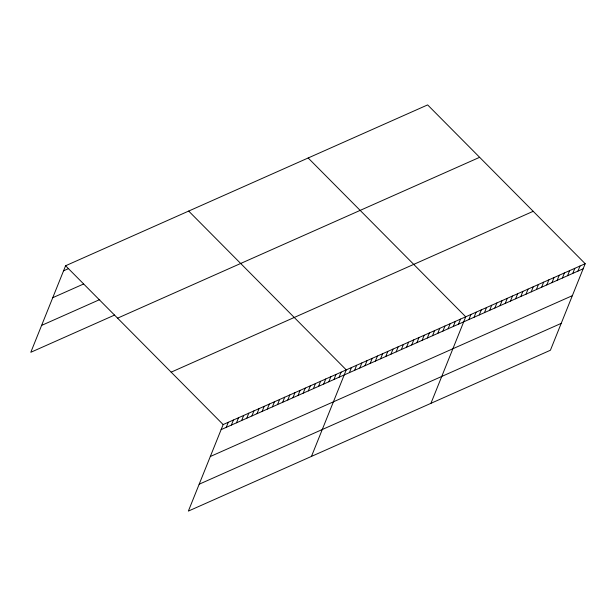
<?xml version="1.0" encoding="UTF-8"?>
<svg xmlns="http://www.w3.org/2000/svg" width="616" height="616" viewBox="0 0 616 616"><rect width="100%" height="100%" fill="white"/><g stroke="black" fill="none" stroke-linecap="round" stroke-linejoin="round"><path stroke-width="0.92" d="M585.2 263.71L223.154 424.57L188.365 511.095L550.411 350.242L585.2 263.71L427.635 104.905L65.589 265.758L30.8 352.29L114.576 315.069M226.241 427.358L228.282 422.291M231.37 425.078L233.41 420.012M236.498 422.799L238.538 417.733M241.626 420.52L243.666 415.453M246.762 418.241L248.795 413.174M251.89 415.962L253.923 410.895M257.018 413.683L259.051 408.616M262.147 411.403L264.179 406.337M267.275 409.124L269.315 404.058M272.403 406.845L274.443 401.778M277.531 404.566L279.572 399.499M282.659 402.287L284.7 397.22M287.788 400.007L289.828 394.941M292.923 397.728L294.956 392.661M298.052 395.449L300.084 390.39M303.18 393.17L305.213 388.111M308.308 390.898L310.341 385.832M313.436 388.619L315.469 383.552M318.564 386.34L320.605 381.273M323.693 384.061L325.733 378.994M328.821 381.781L330.861 376.715M333.949 379.502L335.99 374.436M339.085 377.223L341.118 372.156M311.465 456.41L346.246 369.877L188.681 211.065M349.403 372.634L351.443 367.567M354.6 370.324L356.633 365.265M359.798 368.022L361.831 362.955M364.988 365.712L367.028 360.645M370.185 363.401L372.218 358.335M375.375 361.099L377.416 356.033M380.572 358.789L382.613 353.723M385.77 356.479L387.803 351.413M390.96 354.169L393 349.103M396.157 351.867L398.19 346.8M401.355 349.557L403.388 344.49M406.545 347.247L408.585 342.18M411.742 344.937L413.775 339.878M416.932 342.635L418.972 337.568M422.129 340.325L424.17 335.258M427.327 338.015L429.36 332.948M432.517 335.705L434.557 330.646M437.714 333.402L439.747 328.336M442.912 331.092L444.945 326.026M448.102 328.782L450.142 323.716M453.299 326.48L455.332 321.413M458.489 324.17L460.529 319.103M430.938 403.326L465.727 316.793L308.162 157.981M468.884 319.55L470.917 314.483M474.074 317.248L476.114 312.181M479.271 314.938L481.304 309.871M484.469 312.628L486.501 307.561M489.658 310.318L491.699 305.259M494.856 308.015L496.889 302.949M500.046 305.705L502.086 300.639M505.243 303.395L507.284 298.329M510.441 301.093L512.473 296.026M515.63 298.783L517.671 293.716M520.828 296.473L522.861 291.406M526.025 294.163L528.058 289.096M531.215 291.861L533.256 286.794M536.413 289.551L538.446 284.484M541.61 287.241L543.643 282.174M546.8 284.931L548.841 279.872M551.998 282.629L554.03 277.562M557.187 280.319L559.228 275.252M562.385 278.009L564.418 272.942M567.582 275.706L569.615 270.64M572.772 273.396L574.813 268.33M577.97 271.086L580.003 266.02M63.548 270.824L68.676 268.545M52.745 297.705L83.514 284.03M41.611 325.402L99.738 299.576M117.579 318.164L479.633 157.311M171.156 372.156L533.202 211.303M221.113 429.637L583.167 268.776M210.31 456.518L572.356 295.665M199.176 484.215L561.222 323.361M65.589 265.758L223.154 424.57"/></g></svg>
